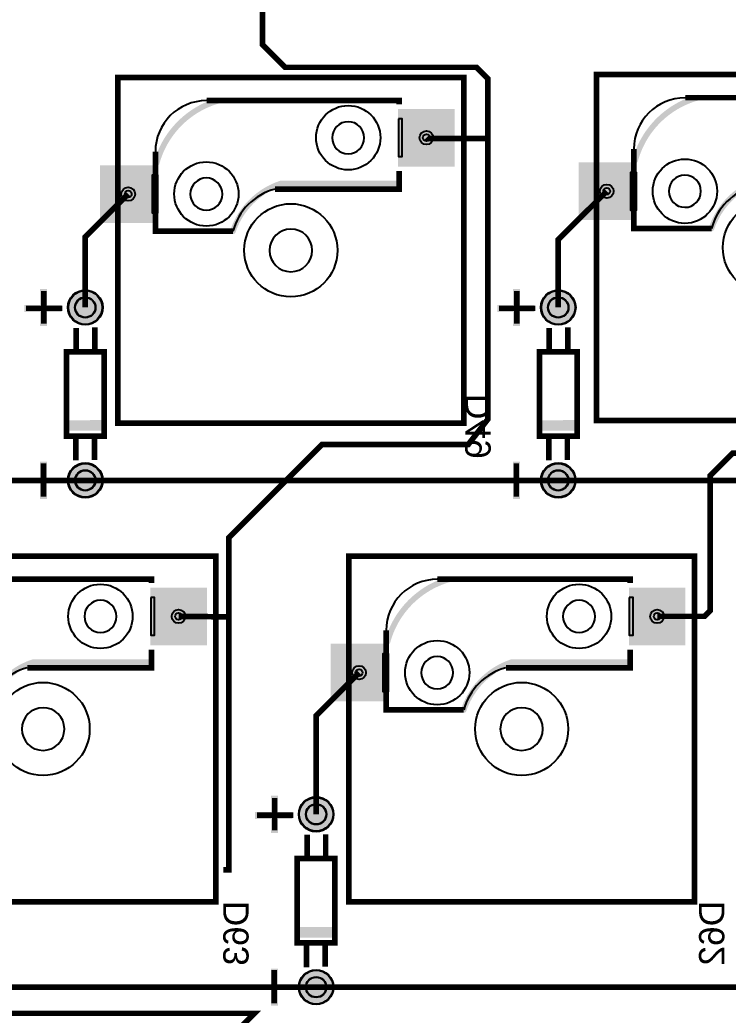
# Model space of a CAD drawing. Header units: millimetres. Extents: x -39 to 282, y -369 to -213.
# Drawn here: x 132.69 to 164.63, y -345.65 to -300.76 of the extents above; entities that cross this region are included whole.
import ezdxf

# ---------------------------------------------------------------- set-up
doc = ezdxf.new("R2010")
doc.units = ezdxf.units.MM
for name, color, linetype, true_color in [('BottomLayer', 7, 'Continuous', 0x0000ff), ('BottomPasteMaskLayer', 7, 'Continuous', 0x800000), ('BottomSilkLayer', 7, 'Continuous', 0x66cc33), ('BottomSolderMaskLayer', 7, 'Continuous', 0xaa00ff), ('Document', 7, 'Continuous', 0xffffff), ('Hole', 7, 'Continuous', 0x222222), ('Multi-Layer', 7, 'Continuous', 0xc0c0c0), ('TopLayer', 7, 'Continuous', 0xff0000), ('TopSilkLayer', 7, 'Continuous', 0xffcc00), ('TopSolderMaskLayer', 7, 'Continuous', 0x800080)]:
    doc.layers.add(name, color=color, linetype=linetype, true_color=true_color)
doc.styles.get("Standard").update_dxf_attribs({"font": 'arial.ttf'})

msp = doc.modelspace()

# ---------------------------------------------------------------- hatches: boundary and pattern name
at = {"layer": 'BottomLayer'}
for points in [[(149.772, -304.796), (152.272, -304.796), (152.272, -307.346), (149.772, -307.346)], [(149.923, -305.221), (149.923, -306.921), (151.523, -306.921), (151.523, -305.221), (149.923, -305.221)], [(136.322, -307.336), (138.822, -307.336), (138.822, -309.886), (136.322, -309.886)], [(157.912, -307.209), (160.412, -307.209), (160.412, -309.759), (157.912, -309.759)], [(137.073, -307.761), (137.073, -309.461), (138.673, -309.461), (138.673, -307.761), (137.073, -307.761)], [(158.663, -307.634), (158.663, -309.334), (160.263, -309.334), (160.263, -307.634), (158.663, -307.634)], [(138.596, -326.386), (141.096, -326.386), (141.096, -328.936), (138.596, -328.936)], [(160.186, -326.386), (162.686, -326.386), (162.686, -328.936), (160.186, -328.936)], [(138.747, -326.811), (138.747, -328.511), (140.347, -328.511), (140.347, -326.811), (138.747, -326.811)], [(160.337, -326.811), (160.337, -328.511), (161.937, -328.511), (161.937, -326.811), (160.337, -326.811)], [(146.736, -328.926), (149.236, -328.926), (149.236, -331.476), (146.736, -331.476)], [(147.487, -329.351), (147.487, -331.051), (149.087, -331.051), (149.087, -329.351), (147.487, -329.351)]]:
    msp.add_hatch(color=256, dxfattribs=at).paths.add_polyline_path(points)
at = {"layer": 'BottomPasteMaskLayer'}
for points in [[(149.772, -304.796), (152.272, -304.796), (152.272, -307.346), (149.772, -307.346)], [(136.322, -307.336), (138.822, -307.336), (138.822, -309.886), (136.322, -309.886)], [(157.912, -307.209), (160.412, -307.209), (160.412, -309.759), (157.912, -309.759)], [(138.596, -326.386), (141.096, -326.386), (141.096, -328.936), (138.596, -328.936)], [(160.186, -326.386), (162.686, -326.386), (162.686, -328.936), (160.186, -328.936)], [(146.736, -328.926), (149.236, -328.926), (149.236, -331.476), (146.736, -331.476)]]:
    msp.add_hatch(color=256, dxfattribs=at).paths.add_polyline_path(points)
at = {"layer": 'BottomSilkLayer'}
for points in [[(138.857, -307.339), (138.841, -307.338), (138.824, -307.335), (138.809, -307.33), (138.794, -307.322), (138.78, -307.313), (138.767, -307.302), (138.756, -307.29), (138.747, -307.276), (138.74, -307.261), (138.734, -307.245), (138.731, -307.229), (138.73, -307.212), (138.73, -307.212), (138.731, -307.194), (138.735, -307.177), (138.735, -307.177), (138.735, -307.177), (138.735, -307.177), (138.761, -307.087), (138.789, -306.998), (138.819, -306.909), (138.851, -306.821), (138.884, -306.734), (138.92, -306.648), (138.958, -306.562), (138.997, -306.477), (139.039, -306.394), (139.082, -306.311), (139.128, -306.229), (139.175, -306.148), (139.223, -306.068), (139.274, -305.99), (139.326, -305.912), (139.381, -305.836), (139.436, -305.761), (139.494, -305.687), (139.553, -305.615), (139.614, -305.543), (139.676, -305.474), (139.74, -305.405), (139.805, -305.338), (139.872, -305.273), (139.941, -305.209), (140.01, -305.147), (140.081, -305.086), (140.154, -305.027), (140.228, -304.97), (140.303, -304.914), (140.379, -304.86), (140.456, -304.807), (140.535, -304.757), (140.615, -304.708), (140.696, -304.661), (140.778, -304.615), (140.86, -304.572), (140.944, -304.531), (141.029, -304.491), (141.114, -304.453), (141.201, -304.418), (141.288, -304.384), (141.376, -304.352), (141.465, -304.322), (141.554, -304.294), (141.644, -304.268), (141.644, -304.268), (141.644, -304.268), (141.644, -304.268), (141.661, -304.265), (141.679, -304.263), (141.679, -304.263), (141.679, -304.263), (141.696, -304.264), (141.712, -304.268), (141.728, -304.273), (141.743, -304.28), (141.756, -304.29), (141.769, -304.301), (141.78, -304.313), (141.789, -304.327), (141.797, -304.342), (141.802, -304.357), (141.805, -304.374), (141.806, -304.39), (141.806, -304.39), (141.805, -304.407), (141.802, -304.423), (141.796, -304.439), (141.789, -304.454), (141.78, -304.468), (141.769, -304.48), (141.756, -304.491), (141.742, -304.501), (141.727, -304.508), (141.711, -304.513), (141.711, -304.513), (141.711, -304.513), (141.711, -304.513), (141.625, -304.538), (141.539, -304.565), (141.454, -304.594), (141.37, -304.624), (141.286, -304.657), (141.204, -304.691), (141.121, -304.728), (141.04, -304.766), (140.96, -304.806), (140.881, -304.848), (140.802, -304.892), (140.725, -304.938), (140.649, -304.985), (140.574, -305.034), (140.5, -305.085), (140.427, -305.138), (140.355, -305.192), (140.285, -305.248), (140.216, -305.305), (140.148, -305.364), (140.082, -305.424), (140.017, -305.486), (139.953, -305.55), (139.891, -305.615), (139.831, -305.681), (139.772, -305.749), (139.714, -305.818), (139.659, -305.888), (139.605, -305.96), (139.552, -306.033), (139.501, -306.107), (139.452, -306.182), (139.405, -306.258), (139.359, -306.335), (139.315, -306.414), (139.273, -306.493), (139.233, -306.573), (139.195, -306.655), (139.158, -306.737), (139.124, -306.82), (139.091, -306.903), (139.06, -306.988), (139.032, -307.073), (139.005, -307.158), (138.98, -307.245), (138.98, -307.245), (138.98, -307.245), (138.98, -307.245), (138.98, -307.245), (138.975, -307.26), (138.967, -307.275), (138.958, -307.289), (138.947, -307.302), (138.935, -307.313), (138.921, -307.322), (138.906, -307.33), (138.89, -307.335), (138.874, -307.338), (138.857, -307.339), (138.857, -307.339), (138.857, -307.339), (138.857, -307.339)], [(149.798, -304.264), (142.228, -304.264), (141.678, -304.264), (141.661, -304.265), (141.645, -304.268), (141.629, -304.273), (141.614, -304.281), (141.6, -304.29), (141.588, -304.301), (141.577, -304.313), (141.568, -304.327), (141.56, -304.342), (141.555, -304.358), (141.552, -304.374), (141.551, -304.391), (141.552, -304.407), (141.555, -304.424), (141.56, -304.439), (141.568, -304.454), (141.577, -304.468), (141.588, -304.48), (141.6, -304.491), (141.614, -304.501), (141.629, -304.508), (141.645, -304.513), (141.661, -304.517), (141.678, -304.518), (142.228, -304.518), (149.798, -304.518), (149.814, -304.517), (149.83, -304.513), (149.846, -304.508), (149.861, -304.501), (149.875, -304.491), (149.887, -304.48), (149.898, -304.468), (149.908, -304.454), (149.915, -304.439), (149.92, -304.424), (149.923, -304.407), (149.925, -304.391), (149.923, -304.374), (149.92, -304.358), (149.915, -304.342), (149.908, -304.327), (149.898, -304.313), (149.887, -304.301), (149.875, -304.29), (149.861, -304.281), (149.846, -304.273), (149.83, -304.268), (149.814, -304.265), (149.798, -304.264), (149.798, -304.264)], [(160.447, -307.212), (160.431, -307.211), (160.414, -307.208), (160.399, -307.203), (160.384, -307.195), (160.37, -307.186), (160.357, -307.175), (160.346, -307.163), (160.337, -307.149), (160.33, -307.134), (160.325, -307.118), (160.321, -307.102), (160.32, -307.085), (160.32, -307.085), (160.321, -307.067), (160.325, -307.05), (160.325, -307.05), (160.325, -307.05), (160.325, -307.05), (160.351, -306.96), (160.379, -306.871), (160.409, -306.782), (160.441, -306.694), (160.474, -306.607), (160.51, -306.521), (160.548, -306.435), (160.588, -306.35), (160.629, -306.267), (160.672, -306.184), (160.718, -306.102), (160.765, -306.021), (160.814, -305.941), (160.864, -305.863), (160.917, -305.785), (160.971, -305.709), (161.026, -305.634), (161.084, -305.56), (161.143, -305.488), (161.204, -305.416), (161.266, -305.347), (161.33, -305.278), (161.395, -305.211), (161.462, -305.146), (161.531, -305.082), (161.6, -305.02), (161.671, -304.959), (161.744, -304.9), (161.818, -304.843), (161.893, -304.787), (161.969, -304.733), (162.046, -304.68), (162.125, -304.63), (162.205, -304.581), (162.286, -304.534), (162.368, -304.488), (162.45, -304.445), (162.534, -304.404), (162.619, -304.364), (162.705, -304.326), (162.791, -304.291), (162.878, -304.257), (162.966, -304.225), (163.055, -304.195), (163.144, -304.167), (163.234, -304.141), (163.234, -304.141), (163.234, -304.141), (163.234, -304.141), (163.251, -304.138), (163.269, -304.136), (163.269, -304.136), (163.269, -304.136), (163.286, -304.137), (163.302, -304.141), (163.318, -304.146), (163.333, -304.153), (163.347, -304.163), (163.359, -304.174), (163.37, -304.186), (163.379, -304.2), (163.387, -304.215), (163.392, -304.23), (163.395, -304.247), (163.396, -304.263), (163.396, -304.263), (163.395, -304.28), (163.392, -304.296), (163.386, -304.312), (163.379, -304.327), (163.37, -304.341), (163.359, -304.353), (163.346, -304.364), (163.332, -304.374), (163.317, -304.381), (163.301, -304.386), (163.301, -304.386), (163.301, -304.386), (163.301, -304.386), (163.215, -304.411), (163.129, -304.438), (163.044, -304.467), (162.96, -304.497), (162.876, -304.53), (162.794, -304.564), (162.712, -304.601), (162.63, -304.639), (162.55, -304.679), (162.471, -304.721), (162.392, -304.765), (162.315, -304.811), (162.239, -304.858), (162.164, -304.907), (162.09, -304.958), (162.017, -305.011), (161.945, -305.065), (161.875, -305.121), (161.806, -305.178), (161.738, -305.237), (161.672, -305.297), (161.607, -305.359), (161.543, -305.423), (161.481, -305.488), (161.421, -305.554), (161.362, -305.622), (161.304, -305.691), (161.249, -305.761), (161.195, -305.833), (161.142, -305.906), (161.091, -305.98), (161.042, -306.055), (160.995, -306.131), (160.949, -306.208), (160.905, -306.287), (160.863, -306.366), (160.823, -306.446), (160.785, -306.528), (160.748, -306.61), (160.714, -306.693), (160.681, -306.776), (160.65, -306.861), (160.622, -306.946), (160.595, -307.031), (160.57, -307.118), (160.57, -307.118), (160.57, -307.118), (160.57, -307.118), (160.57, -307.118), (160.565, -307.133), (160.557, -307.148), (160.548, -307.162), (160.537, -307.175), (160.525, -307.186), (160.511, -307.195), (160.496, -307.203), (160.48, -307.208), (160.464, -307.211), (160.447, -307.212), (160.447, -307.212), (160.447, -307.212), (160.447, -307.212)], [(171.388, -304.137), (163.818, -304.137), (163.268, -304.137), (163.251, -304.138), (163.235, -304.141), (163.219, -304.146), (163.204, -304.154), (163.19, -304.163), (163.178, -304.174), (163.167, -304.186), (163.158, -304.2), (163.15, -304.215), (163.145, -304.231), (163.142, -304.247), (163.141, -304.264), (163.142, -304.28), (163.145, -304.297), (163.15, -304.312), (163.158, -304.327), (163.167, -304.341), (163.178, -304.353), (163.19, -304.364), (163.204, -304.374), (163.219, -304.381), (163.235, -304.386), (163.251, -304.39), (163.268, -304.391), (163.818, -304.391), (171.388, -304.391), (171.404, -304.39), (171.42, -304.386), (171.436, -304.381), (171.451, -304.374), (171.465, -304.364), (171.477, -304.353), (171.488, -304.341), (171.498, -304.327), (171.505, -304.312), (171.51, -304.297), (171.514, -304.28), (171.515, -304.264), (171.514, -304.247), (171.51, -304.231), (171.505, -304.215), (171.498, -304.2), (171.488, -304.186), (171.477, -304.174), (171.465, -304.163), (171.451, -304.154), (171.436, -304.146), (171.42, -304.141), (171.404, -304.138), (171.388, -304.137), (171.388, -304.137)], [(163.887, -310.293), (163.87, -310.292), (163.854, -310.289), (163.838, -310.284), (163.823, -310.276), (163.809, -310.267), (163.797, -310.256), (163.786, -310.244), (163.777, -310.23), (163.769, -310.215), (163.764, -310.199), (163.761, -310.183), (163.76, -310.166), (163.76, -310.166), (163.76, -310.166), (163.762, -310.144), (163.767, -310.123), (163.767, -310.123), (163.767, -310.123), (163.767, -310.123), (163.767, -310.123), (163.796, -310.042), (163.826, -309.962), (163.858, -309.882), (163.892, -309.803), (163.929, -309.725), (163.967, -309.648), (164.006, -309.572), (164.048, -309.496), (164.092, -309.422), (164.137, -309.349), (164.184, -309.277), (164.233, -309.206), (164.283, -309.137), (164.335, -309.068), (164.389, -309.001), (164.445, -308.935), (164.502, -308.871), (164.56, -308.808), (164.62, -308.746), (164.682, -308.686), (164.745, -308.628), (164.809, -308.571), (164.875, -308.515), (164.942, -308.462), (165.011, -308.409), (165.08, -308.359), (165.151, -308.31), (165.223, -308.263), (165.296, -308.218), (165.37, -308.174), (165.445, -308.133), (165.522, -308.093), (165.599, -308.055), (165.677, -308.019), (165.756, -307.984), (165.836, -307.952), (165.916, -307.922), (165.997, -307.893), (165.997, -307.893), (165.997, -307.893), (165.997, -307.893), (166.018, -307.888), (166.038, -307.886), (166.038, -307.886), (166.055, -307.888), (166.071, -307.891), (166.087, -307.896), (166.102, -307.903), (166.116, -307.913), (166.128, -307.924), (166.139, -307.936), (166.148, -307.95), (166.156, -307.965), (166.161, -307.981), (166.164, -307.997), (166.165, -308.013), (166.165, -308.013), (166.164, -308.031), (166.161, -308.048), (166.155, -308.065), (166.146, -308.081), (166.136, -308.095), (166.124, -308.108), (166.11, -308.119), (166.094, -308.127), (166.078, -308.134), (166.078, -308.134), (166.078, -308.134), (166.078, -308.134), (166.078, -308.134), (166.001, -308.161), (165.924, -308.19), (165.848, -308.221), (165.773, -308.254), (165.699, -308.289), (165.625, -308.325), (165.553, -308.363), (165.481, -308.403), (165.411, -308.445), (165.341, -308.489), (165.273, -308.534), (165.206, -308.581), (165.14, -308.63), (165.075, -308.68), (165.011, -308.732), (164.949, -308.786), (164.889, -308.841), (164.829, -308.897), (164.771, -308.955), (164.715, -309.015), (164.66, -309.075), (164.606, -309.138), (164.554, -309.201), (164.504, -309.266), (164.455, -309.332), (164.408, -309.399), (164.363, -309.467), (164.319, -309.537), (164.277, -309.607), (164.237, -309.679), (164.199, -309.751), (164.162, -309.825), (164.128, -309.899), (164.095, -309.974), (164.064, -310.05), (164.035, -310.127), (164.008, -310.204), (164.008, -310.204), (164.008, -310.204), (164.008, -310.204), (164.002, -310.219), (163.995, -310.233), (163.985, -310.246), (163.974, -310.258), (163.962, -310.269), (163.948, -310.277), (163.934, -310.284), (163.919, -310.289), (163.903, -310.292), (163.887, -310.293), (163.887, -310.293), (163.887, -310.293)], [(142.297, -310.42), (142.28, -310.419), (142.264, -310.416), (142.248, -310.411), (142.233, -310.403), (142.219, -310.394), (142.207, -310.383), (142.196, -310.371), (142.187, -310.357), (142.179, -310.342), (142.174, -310.326), (142.171, -310.31), (142.17, -310.293), (142.17, -310.293), (142.17, -310.293), (142.172, -310.271), (142.177, -310.25), (142.177, -310.25), (142.177, -310.25), (142.177, -310.25), (142.177, -310.25), (142.206, -310.169), (142.236, -310.089), (142.268, -310.009), (142.302, -309.93), (142.339, -309.852), (142.377, -309.775), (142.416, -309.699), (142.458, -309.623), (142.502, -309.549), (142.547, -309.476), (142.594, -309.404), (142.643, -309.333), (142.693, -309.264), (142.745, -309.195), (142.799, -309.128), (142.855, -309.062), (142.912, -308.998), (142.97, -308.935), (143.03, -308.873), (143.092, -308.813), (143.155, -308.755), (143.219, -308.698), (143.285, -308.642), (143.352, -308.589), (143.42, -308.536), (143.49, -308.486), (143.561, -308.437), (143.633, -308.39), (143.706, -308.345), (143.78, -308.301), (143.855, -308.26), (143.932, -308.22), (144.009, -308.182), (144.087, -308.146), (144.166, -308.111), (144.245, -308.079), (144.326, -308.049), (144.407, -308.02), (144.407, -308.02), (144.407, -308.02), (144.407, -308.02), (144.427, -308.015), (144.448, -308.013), (144.448, -308.013), (144.465, -308.015), (144.481, -308.018), (144.497, -308.023), (144.512, -308.03), (144.526, -308.04), (144.538, -308.051), (144.549, -308.063), (144.558, -308.077), (144.566, -308.092), (144.571, -308.108), (144.574, -308.124), (144.575, -308.14), (144.575, -308.14), (144.574, -308.158), (144.57, -308.175), (144.564, -308.192), (144.556, -308.208), (144.546, -308.222), (144.534, -308.235), (144.52, -308.246), (144.504, -308.254), (144.488, -308.261), (144.488, -308.261), (144.488, -308.261), (144.488, -308.261), (144.488, -308.261), (144.411, -308.288), (144.334, -308.317), (144.258, -308.348), (144.183, -308.381), (144.108, -308.416), (144.035, -308.452), (143.963, -308.49), (143.891, -308.53), (143.821, -308.572), (143.751, -308.616), (143.683, -308.661), (143.616, -308.708), (143.55, -308.757), (143.485, -308.807), (143.421, -308.859), (143.359, -308.913), (143.298, -308.968), (143.239, -309.024), (143.181, -309.082), (143.125, -309.142), (143.07, -309.202), (143.016, -309.265), (142.964, -309.328), (142.914, -309.393), (142.865, -309.459), (142.818, -309.526), (142.773, -309.594), (142.729, -309.664), (142.687, -309.734), (142.647, -309.806), (142.609, -309.878), (142.572, -309.952), (142.538, -310.026), (142.505, -310.101), (142.474, -310.177), (142.445, -310.254), (142.418, -310.331), (142.418, -310.331), (142.418, -310.331), (142.418, -310.331), (142.412, -310.346), (142.405, -310.36), (142.395, -310.373), (142.384, -310.385), (142.372, -310.396), (142.358, -310.404), (142.344, -310.411), (142.329, -310.416), (142.313, -310.419), (142.297, -310.42), (142.297, -310.42), (142.297, -310.42)], [(144.448, -308.268), (145.488, -308.268), (149.798, -308.268), (149.814, -308.267), (149.83, -308.263), (149.846, -308.258), (149.861, -308.251), (149.875, -308.242), (149.887, -308.231), (149.898, -308.218), (149.908, -308.204), (149.915, -308.189), (149.92, -308.174), (149.923, -308.157), (149.925, -308.141), (149.923, -308.124), (149.92, -308.108), (149.915, -308.092), (149.908, -308.077), (149.898, -308.063), (149.887, -308.051), (149.875, -308.04), (149.861, -308.031), (149.846, -308.023), (149.83, -308.018), (149.814, -308.015), (149.798, -308.014), (145.488, -308.014), (144.448, -308.014), (144.431, -308.015), (144.415, -308.018), (144.399, -308.023), (144.384, -308.031), (144.37, -308.04), (144.358, -308.051), (144.347, -308.063), (144.338, -308.077), (144.33, -308.092), (144.325, -308.108), (144.322, -308.124), (144.321, -308.141), (144.322, -308.157), (144.325, -308.174), (144.33, -308.189), (144.338, -308.204), (144.347, -308.218), (144.358, -308.231), (144.37, -308.242), (144.384, -308.251), (144.399, -308.258), (144.415, -308.263), (144.431, -308.267), (144.448, -308.268), (144.448, -308.268)], [(138.798, -310.418), (142.298, -310.418), (142.314, -310.417), (142.33, -310.413), (142.346, -310.408), (142.361, -310.401), (142.375, -310.391), (142.387, -310.38), (142.398, -310.368), (142.408, -310.354), (142.415, -310.339), (142.42, -310.324), (142.424, -310.307), (142.425, -310.291), (142.424, -310.274), (142.42, -310.258), (142.415, -310.242), (142.408, -310.227), (142.398, -310.213), (142.387, -310.201), (142.375, -310.19), (142.361, -310.181), (142.346, -310.173), (142.33, -310.168), (142.314, -310.165), (142.298, -310.164), (138.798, -310.164), (138.781, -310.165), (138.765, -310.168), (138.749, -310.173), (138.734, -310.181), (138.72, -310.19), (138.708, -310.201), (138.697, -310.213), (138.688, -310.227), (138.68, -310.242), (138.675, -310.258), (138.672, -310.274), (138.671, -310.291), (138.672, -310.307), (138.675, -310.324), (138.68, -310.339), (138.688, -310.354), (138.697, -310.368), (138.708, -310.38), (138.72, -310.391), (138.734, -310.401), (138.749, -310.408), (138.765, -310.413), (138.781, -310.417), (138.798, -310.418), (138.798, -310.418)], [(160.388, -310.291), (163.888, -310.291), (163.904, -310.29), (163.921, -310.286), (163.936, -310.281), (163.951, -310.274), (163.965, -310.264), (163.977, -310.253), (163.988, -310.241), (163.998, -310.227), (164.005, -310.212), (164.01, -310.197), (164.014, -310.18), (164.015, -310.164), (164.014, -310.147), (164.01, -310.131), (164.005, -310.115), (163.998, -310.1), (163.988, -310.086), (163.977, -310.074), (163.965, -310.063), (163.951, -310.054), (163.936, -310.046), (163.921, -310.041), (163.904, -310.038), (163.888, -310.037), (160.388, -310.037), (160.371, -310.038), (160.355, -310.041), (160.339, -310.046), (160.324, -310.054), (160.31, -310.063), (160.298, -310.074), (160.287, -310.086), (160.278, -310.1), (160.27, -310.115), (160.265, -310.131), (160.262, -310.147), (160.261, -310.164), (160.262, -310.18), (160.265, -310.197), (160.27, -310.212), (160.278, -310.227), (160.287, -310.241), (160.298, -310.253), (160.31, -310.264), (160.324, -310.274), (160.339, -310.281), (160.355, -310.286), (160.371, -310.29), (160.388, -310.291), (160.388, -310.291)], [(134.786, -318.818), (134.786, -319.278), (134.776, -319.288), (136.456, -319.288), (136.486, -319.258), (136.486, -318.848), (136.486, -318.808)], [(156.122, -318.818), (156.122, -319.278), (156.112, -319.288), (157.792, -319.288), (157.822, -319.258), (157.822, -318.848), (157.822, -318.808)], [(138.622, -325.854), (131.052, -325.854), (130.502, -325.854), (130.485, -325.855), (130.469, -325.858), (130.453, -325.863), (130.438, -325.871), (130.424, -325.88), (130.412, -325.891), (130.401, -325.903), (130.392, -325.917), (130.384, -325.932), (130.379, -325.948), (130.376, -325.964), (130.375, -325.981), (130.376, -325.997), (130.379, -326.014), (130.384, -326.029), (130.392, -326.044), (130.401, -326.058), (130.412, -326.07), (130.424, -326.081), (130.438, -326.091), (130.453, -326.098), (130.469, -326.103), (130.485, -326.107), (130.502, -326.108), (131.052, -326.108), (138.622, -326.108), (138.638, -326.107), (138.654, -326.103), (138.67, -326.098), (138.685, -326.091), (138.699, -326.081), (138.711, -326.07), (138.722, -326.058), (138.732, -326.044), (138.739, -326.029), (138.744, -326.014), (138.747, -325.997), (138.749, -325.981), (138.747, -325.964), (138.744, -325.948), (138.739, -325.932), (138.732, -325.917), (138.722, -325.903), (138.711, -325.891), (138.699, -325.88), (138.685, -325.871), (138.67, -325.863), (138.654, -325.858), (138.638, -325.855), (138.622, -325.854), (138.622, -325.854)], [(149.271, -328.929), (149.255, -328.928), (149.238, -328.925), (149.223, -328.92), (149.208, -328.912), (149.194, -328.903), (149.181, -328.892), (149.17, -328.88), (149.161, -328.866), (149.154, -328.851), (149.148, -328.835), (149.145, -328.819), (149.144, -328.802), (149.144, -328.802), (149.145, -328.785), (149.149, -328.767), (149.149, -328.767), (149.149, -328.767), (149.149, -328.767), (149.175, -328.677), (149.203, -328.588), (149.233, -328.499), (149.265, -328.411), (149.298, -328.324), (149.334, -328.238), (149.372, -328.152), (149.412, -328.067), (149.453, -327.984), (149.496, -327.901), (149.542, -327.819), (149.589, -327.738), (149.637, -327.658), (149.688, -327.58), (149.741, -327.502), (149.795, -327.426), (149.85, -327.351), (149.908, -327.277), (149.967, -327.205), (150.028, -327.133), (150.09, -327.064), (150.154, -326.995), (150.219, -326.928), (150.286, -326.863), (150.355, -326.799), (150.424, -326.737), (150.495, -326.676), (150.568, -326.617), (150.642, -326.56), (150.717, -326.504), (150.793, -326.45), (150.87, -326.397), (150.949, -326.347), (151.029, -326.298), (151.11, -326.251), (151.192, -326.206), (151.274, -326.162), (151.358, -326.121), (151.443, -326.081), (151.529, -326.043), (151.615, -326.008), (151.702, -325.974), (151.79, -325.942), (151.879, -325.912), (151.968, -325.884), (152.058, -325.858), (152.058, -325.858), (152.058, -325.858), (152.058, -325.858), (152.075, -325.855), (152.093, -325.853), (152.093, -325.853), (152.093, -325.853), (152.11, -325.854), (152.126, -325.858), (152.142, -325.863), (152.157, -325.87), (152.171, -325.88), (152.183, -325.891), (152.194, -325.903), (152.203, -325.917), (152.211, -325.932), (152.216, -325.948), (152.219, -325.964), (152.22, -325.98), (152.22, -325.98), (152.219, -325.997), (152.216, -326.013), (152.21, -326.029), (152.203, -326.044), (152.194, -326.058), (152.183, -326.07), (152.17, -326.081), (152.156, -326.091), (152.141, -326.098), (152.125, -326.103), (152.125, -326.103), (152.125, -326.103), (152.125, -326.103), (152.039, -326.128), (151.953, -326.155), (151.868, -326.184), (151.784, -326.214), (151.7, -326.247), (151.618, -326.281), (151.535, -326.318), (151.454, -326.356), (151.374, -326.396), (151.295, -326.438), (151.216, -326.482), (151.139, -326.528), (151.063, -326.575), (150.988, -326.624), (150.914, -326.675), (150.841, -326.728), (150.769, -326.782), (150.699, -326.838), (150.63, -326.895), (150.562, -326.954), (150.496, -327.014), (150.431, -327.076), (150.367, -327.14), (150.305, -327.205), (150.245, -327.271), (150.186, -327.339), (150.128, -327.408), (150.073, -327.478), (150.019, -327.55), (149.966, -327.623), (149.915, -327.697), (149.866, -327.772), (149.819, -327.848), (149.773, -327.925), (149.729, -328.004), (149.687, -328.083), (149.647, -328.163), (149.609, -328.245), (149.572, -328.327), (149.538, -328.41), (149.505, -328.493), (149.474, -328.578), (149.446, -328.663), (149.419, -328.748), (149.394, -328.835), (149.394, -328.835), (149.394, -328.835), (149.394, -328.835), (149.394, -328.835), (149.389, -328.85), (149.381, -328.865), (149.372, -328.879), (149.361, -328.892), (149.349, -328.903), (149.335, -328.912), (149.32, -328.92), (149.304, -328.925), (149.288, -328.928), (149.271, -328.929), (149.271, -328.929), (149.271, -328.929), (149.271, -328.929)], [(160.212, -325.854), (152.642, -325.854), (152.092, -325.854), (152.075, -325.855), (152.059, -325.858), (152.043, -325.863), (152.028, -325.871), (152.014, -325.88), (152.002, -325.891), (151.991, -325.903), (151.982, -325.917), (151.974, -325.932), (151.969, -325.948), (151.966, -325.964), (151.965, -325.981), (151.966, -325.997), (151.969, -326.014), (151.974, -326.029), (151.982, -326.044), (151.991, -326.058), (152.002, -326.07), (152.014, -326.081), (152.028, -326.091), (152.043, -326.098), (152.059, -326.103), (152.075, -326.107), (152.092, -326.108), (152.642, -326.108), (160.212, -326.108), (160.228, -326.107), (160.244, -326.103), (160.26, -326.098), (160.275, -326.091), (160.289, -326.081), (160.301, -326.07), (160.312, -326.058), (160.322, -326.044), (160.329, -326.029), (160.334, -326.014), (160.337, -325.997), (160.339, -325.981), (160.337, -325.964), (160.334, -325.948), (160.329, -325.932), (160.322, -325.917), (160.312, -325.903), (160.301, -325.891), (160.289, -325.88), (160.275, -325.871), (160.26, -325.863), (160.244, -325.858), (160.228, -325.855), (160.212, -325.854), (160.212, -325.854)], [(131.121, -332.01), (131.104, -332.009), (131.088, -332.006), (131.072, -332.001), (131.057, -331.993), (131.043, -331.984), (131.031, -331.973), (131.02, -331.961), (131.011, -331.947), (131.003, -331.932), (130.998, -331.916), (130.995, -331.9), (130.994, -331.883), (130.994, -331.883), (130.994, -331.883), (130.996, -331.862), (131.001, -331.84), (131.001, -331.84), (131.001, -331.84), (131.001, -331.84), (131.001, -331.84), (131.03, -331.759), (131.06, -331.679), (131.092, -331.599), (131.126, -331.52), (131.163, -331.442), (131.2, -331.365), (131.24, -331.289), (131.282, -331.213), (131.326, -331.139), (131.371, -331.066), (131.418, -330.994), (131.467, -330.923), (131.517, -330.854), (131.569, -330.785), (131.623, -330.718), (131.679, -330.652), (131.736, -330.588), (131.794, -330.525), (131.854, -330.464), (131.916, -330.403), (131.979, -330.345), (132.043, -330.288), (132.109, -330.232), (132.176, -330.179), (132.244, -330.126), (132.314, -330.076), (132.385, -330.027), (132.457, -329.98), (132.53, -329.935), (132.604, -329.891), (132.679, -329.85), (132.756, -329.81), (132.833, -329.772), (132.911, -329.736), (132.99, -329.701), (133.069, -329.669), (133.15, -329.639), (133.231, -329.61), (133.231, -329.61), (133.231, -329.61), (133.231, -329.61), (133.251, -329.605), (133.272, -329.603), (133.272, -329.603), (133.289, -329.605), (133.305, -329.608), (133.321, -329.613), (133.336, -329.62), (133.35, -329.63), (133.362, -329.641), (133.373, -329.653), (133.382, -329.667), (133.39, -329.682), (133.395, -329.698), (133.398, -329.714), (133.399, -329.73), (133.399, -329.73), (133.398, -329.748), (133.394, -329.765), (133.388, -329.782), (133.38, -329.798), (133.37, -329.812), (133.358, -329.825), (133.344, -329.836), (133.328, -329.844), (133.312, -329.851), (133.312, -329.851), (133.312, -329.851), (133.312, -329.851), (133.312, -329.851), (133.235, -329.878), (133.158, -329.907), (133.082, -329.938), (133.007, -329.971), (132.932, -330.006), (132.859, -330.042), (132.787, -330.08), (132.715, -330.12), (132.645, -330.162), (132.575, -330.206), (132.507, -330.251), (132.44, -330.298), (132.374, -330.347), (132.309, -330.397), (132.245, -330.449), (132.183, -330.503), (132.122, -330.558), (132.063, -330.614), (132.005, -330.672), (131.949, -330.732), (131.894, -330.792), (131.84, -330.855), (131.788, -330.918), (131.738, -330.983), (131.689, -331.049), (131.642, -331.116), (131.597, -331.184), (131.553, -331.254), (131.511, -331.324), (131.471, -331.396), (131.433, -331.468), (131.396, -331.542), (131.362, -331.616), (131.329, -331.691), (131.298, -331.767), (131.269, -331.844), (131.242, -331.921), (131.242, -331.921), (131.242, -331.921), (131.242, -331.921), (131.236, -331.936), (131.229, -331.95), (131.219, -331.963), (131.208, -331.975), (131.196, -331.986), (131.182, -331.994), (131.168, -332.001), (131.153, -332.006), (131.137, -332.009), (131.121, -332.01), (131.121, -332.01), (131.121, -332.01)], [(133.272, -329.858), (134.312, -329.858), (138.622, -329.858), (138.638, -329.857), (138.654, -329.854), (138.67, -329.848), (138.685, -329.841), (138.699, -329.832), (138.711, -329.821), (138.722, -329.808), (138.732, -329.794), (138.739, -329.779), (138.744, -329.764), (138.747, -329.747), (138.749, -329.731), (138.747, -329.714), (138.744, -329.698), (138.739, -329.682), (138.732, -329.667), (138.722, -329.654), (138.711, -329.641), (138.699, -329.63), (138.685, -329.621), (138.67, -329.614), (138.654, -329.608), (138.638, -329.605), (138.622, -329.604), (134.312, -329.604), (133.272, -329.604), (133.255, -329.605), (133.239, -329.608), (133.223, -329.614), (133.208, -329.621), (133.194, -329.63), (133.182, -329.641), (133.171, -329.654), (133.162, -329.667), (133.154, -329.682), (133.149, -329.698), (133.146, -329.714), (133.145, -329.731), (133.146, -329.747), (133.149, -329.764), (133.154, -329.779), (133.162, -329.794), (133.171, -329.808), (133.182, -329.821), (133.194, -329.832), (133.208, -329.841), (133.223, -329.848), (133.239, -329.854), (133.255, -329.857), (133.272, -329.858), (133.272, -329.858)], [(152.711, -332.01), (152.694, -332.009), (152.678, -332.006), (152.662, -332.001), (152.647, -331.993), (152.633, -331.984), (152.621, -331.973), (152.61, -331.961), (152.601, -331.947), (152.593, -331.932), (152.588, -331.916), (152.585, -331.9), (152.584, -331.883), (152.584, -331.883), (152.584, -331.883), (152.586, -331.862), (152.591, -331.84), (152.591, -331.84), (152.591, -331.84), (152.591, -331.84), (152.591, -331.84), (152.62, -331.759), (152.65, -331.679), (152.682, -331.599), (152.716, -331.52), (152.753, -331.442), (152.791, -331.365), (152.83, -331.289), (152.872, -331.213), (152.916, -331.139), (152.961, -331.066), (153.008, -330.994), (153.057, -330.923), (153.107, -330.854), (153.159, -330.785), (153.213, -330.718), (153.269, -330.652), (153.326, -330.588), (153.384, -330.525), (153.444, -330.464), (153.506, -330.403), (153.569, -330.345), (153.633, -330.288), (153.699, -330.232), (153.766, -330.179), (153.834, -330.126), (153.904, -330.076), (153.975, -330.027), (154.047, -329.98), (154.12, -329.935), (154.194, -329.891), (154.269, -329.85), (154.346, -329.81), (154.423, -329.772), (154.501, -329.736), (154.58, -329.701), (154.66, -329.669), (154.74, -329.639), (154.821, -329.61), (154.821, -329.61), (154.821, -329.61), (154.821, -329.61), (154.842, -329.605), (154.862, -329.603), (154.862, -329.603), (154.879, -329.605), (154.895, -329.608), (154.911, -329.613), (154.926, -329.62), (154.94, -329.63), (154.952, -329.641), (154.963, -329.653), (154.972, -329.667), (154.98, -329.682), (154.985, -329.698), (154.988, -329.714), (154.989, -329.73), (154.989, -329.73), (154.988, -329.748), (154.985, -329.765), (154.978, -329.782), (154.97, -329.798), (154.96, -329.812), (154.948, -329.825), (154.934, -329.836), (154.918, -329.844), (154.902, -329.851), (154.902, -329.851), (154.902, -329.851), (154.902, -329.851), (154.902, -329.851), (154.825, -329.878), (154.748, -329.907), (154.672, -329.938), (154.597, -329.971), (154.522, -330.006), (154.449, -330.042), (154.377, -330.08), (154.305, -330.12), (154.235, -330.162), (154.165, -330.206), (154.097, -330.251), (154.03, -330.298), (153.964, -330.347), (153.899, -330.397), (153.835, -330.449), (153.773, -330.503), (153.713, -330.558), (153.653, -330.614), (153.595, -330.672), (153.539, -330.732), (153.484, -330.792), (153.43, -330.855), (153.378, -330.918), (153.328, -330.983), (153.279, -331.049), (153.232, -331.116), (153.187, -331.184), (153.143, -331.254), (153.101, -331.324), (153.061, -331.396), (153.023, -331.468), (152.986, -331.542), (152.952, -331.616), (152.919, -331.691), (152.888, -331.767), (152.859, -331.844), (152.832, -331.921), (152.832, -331.921), (152.832, -331.921), (152.832, -331.921), (152.826, -331.936), (152.819, -331.95), (152.809, -331.963), (152.798, -331.975), (152.786, -331.986), (152.772, -331.994), (152.758, -332.001), (152.743, -332.006), (152.727, -332.009), (152.711, -332.01), (152.711, -332.01), (152.711, -332.01)], [(154.862, -329.858), (155.902, -329.858), (160.212, -329.858), (160.228, -329.857), (160.244, -329.854), (160.26, -329.848), (160.275, -329.841), (160.289, -329.832), (160.301, -329.821), (160.312, -329.808), (160.322, -329.794), (160.329, -329.779), (160.334, -329.764), (160.337, -329.747), (160.339, -329.731), (160.337, -329.714), (160.334, -329.698), (160.329, -329.682), (160.322, -329.667), (160.312, -329.654), (160.301, -329.641), (160.289, -329.63), (160.275, -329.621), (160.26, -329.614), (160.244, -329.608), (160.228, -329.605), (160.212, -329.604), (155.902, -329.604), (154.862, -329.604), (154.845, -329.605), (154.829, -329.608), (154.813, -329.614), (154.798, -329.621), (154.784, -329.63), (154.772, -329.641), (154.761, -329.654), (154.752, -329.667), (154.744, -329.682), (154.739, -329.698), (154.736, -329.714), (154.735, -329.731), (154.736, -329.747), (154.739, -329.764), (154.744, -329.779), (154.752, -329.794), (154.761, -329.808), (154.772, -329.821), (154.784, -329.832), (154.798, -329.841), (154.813, -329.848), (154.829, -329.854), (154.845, -329.857), (154.862, -329.858), (154.862, -329.858)], [(149.212, -332.008), (152.712, -332.008), (152.728, -332.007), (152.745, -332.003), (152.76, -331.998), (152.775, -331.991), (152.789, -331.981), (152.801, -331.971), (152.812, -331.958), (152.822, -331.944), (152.829, -331.929), (152.834, -331.914), (152.838, -331.897), (152.839, -331.881), (152.838, -331.864), (152.834, -331.848), (152.829, -331.832), (152.822, -331.817), (152.812, -331.803), (152.801, -331.791), (152.789, -331.78), (152.775, -331.771), (152.76, -331.763), (152.745, -331.758), (152.728, -331.755), (152.712, -331.754), (149.212, -331.754), (149.195, -331.755), (149.179, -331.758), (149.163, -331.763), (149.148, -331.771), (149.134, -331.78), (149.122, -331.791), (149.111, -331.803), (149.102, -331.817), (149.094, -331.832), (149.089, -331.848), (149.086, -331.864), (149.085, -331.881), (149.086, -331.897), (149.089, -331.914), (149.094, -331.929), (149.102, -331.944), (149.111, -331.958), (149.122, -331.971), (149.134, -331.981), (149.148, -331.991), (149.163, -331.998), (149.179, -332.003), (149.195, -332.007), (149.212, -332.008), (149.212, -332.008)], [(145.2, -341.678), (145.2, -342.138), (145.19, -342.148), (146.87, -342.148), (146.9, -342.118), (146.9, -341.708), (146.9, -341.668)]]:
    msp.add_hatch(color=256, dxfattribs=at).paths.add_polyline_path(points)
at = {"layer": 'BottomSolderMaskLayer'}
for points in [[(149.747, -304.77), (152.298, -304.77), (152.298, -307.371), (149.747, -307.371)], [(136.297, -307.31), (138.848, -307.31), (138.848, -309.911), (136.297, -309.911)], [(157.887, -307.183), (160.438, -307.183), (160.438, -309.784), (157.887, -309.784)], [(134.849, -313.728, 1), (136.423, -313.728, 1)], [(156.185, -313.728, 1), (157.759, -313.728, 1)], [(134.849, -321.528, 1), (136.423, -321.528, 1)], [(156.185, -321.528, 1), (157.759, -321.528, 1)], [(138.571, -326.36), (141.121, -326.36), (141.121, -328.961), (138.571, -328.961)], [(160.161, -326.36), (162.712, -326.36), (162.712, -328.961), (160.161, -328.961)], [(146.711, -328.9), (149.262, -328.9), (149.262, -331.501), (146.711, -331.501)], [(145.263, -336.588, 1), (146.837, -336.588, 1)], [(145.263, -344.388, 1), (146.837, -344.388, 1)]]:
    msp.add_hatch(color=256, dxfattribs=at).paths.add_polyline_path(points)
at = {"layer": 'Document'}
for points in [[(133.916, -312.888), (133.596, -312.888), (133.596, -314.568), (133.916, -314.568)], [(155.252, -312.888), (154.932, -312.888), (154.932, -314.568), (155.252, -314.568)], [(134.564, -313.94), (134.564, -313.62), (132.884, -313.62), (132.884, -313.94)], [(155.9, -313.94), (155.9, -313.62), (154.22, -313.62), (154.22, -313.94)], [(133.916, -320.688), (133.596, -320.688), (133.596, -322.368), (133.916, -322.368)], [(155.252, -320.688), (154.932, -320.688), (154.932, -322.368), (155.252, -322.368)], [(144.33, -335.748), (144.01, -335.748), (144.01, -337.428), (144.33, -337.428)], [(144.978, -336.8), (144.978, -336.48), (143.298, -336.48), (143.298, -336.8)], [(144.33, -343.548), (144.01, -343.548), (144.01, -345.228), (144.33, -345.228)]]:
    msp.add_hatch(color=256, dxfattribs=at).paths.add_polyline_path(points)
at = {"layer": 'Multi-Layer'}
for points in [[(134.874, -313.728, 1), (136.398, -313.728, 1)], [(156.21, -313.728, 1), (157.734, -313.728, 1)], [(134.874, -321.528, 1), (136.398, -321.528, 1)], [(156.21, -321.528, 1), (157.734, -321.528, 1)], [(145.288, -336.588, 1), (146.812, -336.588, 1)], [(145.288, -344.388, 1), (146.812, -344.388, 1)]]:
    msp.add_hatch(color=256, dxfattribs=at).paths.add_polyline_path(points)
at = {"layer": 'TopSolderMaskLayer'}
for points in [[(134.849, -313.728, 1), (136.423, -313.728, 1)], [(156.185, -313.728, 1), (157.759, -313.728, 1)], [(134.849, -321.528, 1), (136.423, -321.528, 1)], [(156.185, -321.528, 1), (157.759, -321.528, 1)], [(145.263, -336.588, 1), (146.837, -336.588, 1)], [(145.263, -344.388, 1), (146.837, -344.388, 1)]]:
    msp.add_hatch(color=256, dxfattribs=at).paths.add_polyline_path(points)

# ---------------------------------------------------------------- linework, layer by layer
at = {"layer": 'BottomLayer', "const_width": 0.254}
for points in [[(134.62, -321.528), (112.141, -321.528)], [(156.083, -321.528), (134.62, -321.528)], [(178.689, -321.528), (156.083, -321.528)], [(146.304, -344.388), (124.968, -344.388), (124.841, -344.515)], [(168.021, -344.388), (146.304, -344.388)]]:
    msp.add_lwpolyline(points, dxfattribs=at)
at = {"layer": 'BottomLayer'}
for centre in [(158.662, -310.164), (137.072, -310.291), (147.486, -331.881)]:
    msp.add_arc(centre, 0.03, 359.9073, 349.7038, dxfattribs=at)
at = {"layer": 'BottomSilkLayer', "const_width": 0.254}
for points in [[(149.798, -304.565), (149.798, -304.391), (141.111, -304.391)], [(171.388, -304.438), (171.388, -304.264), (162.701, -304.264)], [(138.798, -306.704), (138.798, -310.117), (138.798, -310.291), (142.298, -310.291)], [(160.388, -306.577), (160.388, -309.99), (160.388, -310.164), (163.888, -310.164)], [(149.798, -308.141), (149.798, -307.577)], [(144.198, -308.391), (144.448, -308.391), (145.488, -308.391), (149.798, -308.391), (149.798, -308.141)], [(133.766, -312.988), (133.766, -314.458)], [(155.102, -312.988), (155.102, -314.458)], [(132.966, -313.768), (134.606, -313.768)], [(154.302, -313.768), (155.942, -313.768)], [(135.226, -315.668), (135.226, -314.647)], [(136.066, -315.628), (136.066, -314.628)], [(156.562, -315.668), (156.562, -314.647)], [(157.402, -315.628), (157.402, -314.628)], [(135.206, -319.628), (135.206, -320.628)], [(136.046, -319.588), (136.046, -320.608)], [(156.542, -319.628), (156.542, -320.628)], [(157.382, -319.588), (157.382, -320.608)], [(133.746, -320.758), (133.746, -322.258)], [(155.082, -320.758), (155.082, -322.258)], [(138.622, -326.155), (138.622, -325.981), (129.935, -325.981)], [(160.212, -326.155), (160.212, -325.981), (151.525, -325.981)], [(149.212, -328.294), (149.212, -331.707), (149.212, -331.881), (152.712, -331.881)], [(138.622, -329.731), (138.622, -329.167)], [(160.212, -329.731), (160.212, -329.167)], [(133.022, -329.981), (133.272, -329.981), (134.312, -329.981), (138.622, -329.981), (138.622, -329.731)], [(154.612, -329.981), (154.862, -329.981), (155.902, -329.981), (160.212, -329.981), (160.212, -329.731)], [(144.18, -335.848), (144.18, -337.318)], [(143.38, -336.628), (145.02, -336.628)], [(145.64, -338.528), (145.64, -337.508)], [(146.48, -338.488), (146.48, -337.488)], [(145.62, -342.488), (145.62, -343.488)], [(146.46, -342.448), (146.46, -343.468)], [(144.16, -343.618), (144.16, -345.118)]]:
    msp.add_lwpolyline(points, dxfattribs=at)
at = {"layer": 'BottomSilkLayer'}
for points in [[(149.763, -305.221), (149.763, -306.921), (149.933, -306.921), (149.933, -305.221), (149.763, -305.221)], [(138.648, -309.461), (138.908, -309.461), (138.908, -307.761), (138.648, -307.761), (138.648, -309.461), (138.648, -309.461)], [(160.238, -309.334), (160.498, -309.334), (160.498, -307.634), (160.238, -307.634), (160.238, -309.334), (160.238, -309.334)], [(138.587, -326.811), (138.587, -328.511), (138.757, -328.511), (138.757, -326.811), (138.587, -326.811)], [(160.177, -326.811), (160.177, -328.511), (160.347, -328.511), (160.347, -326.811), (160.177, -326.811)], [(149.062, -331.051), (149.322, -331.051), (149.322, -329.351), (149.062, -329.351), (149.062, -331.051), (149.062, -331.051)]]:
    msp.add_lwpolyline(points, close=True, dxfattribs=at)
at = {"layer": 'BottomSilkLayer', "const_width": 0.254}
for points in [[(134.786, -315.728), (134.786, -319.528), (136.486, -319.528), (136.486, -315.728), (134.786, -315.728)], [(156.122, -315.728), (156.122, -319.528), (157.822, -319.528), (157.822, -315.728), (156.122, -315.728)], [(145.2, -338.588), (145.2, -342.388), (146.9, -342.388), (146.9, -338.588), (145.2, -338.588)]]:
    msp.add_lwpolyline(points, close=True, dxfattribs=at)
at = {"layer": 'BottomSilkLayer'}
for centre, radius, start, end in [((162.691, -306.577), 2.304, 90, 179.9994), ((141.101, -306.704), 2.304, 90, 179.9994), ((149.788, -304.391), 0.01, 270.1452, 0.1456), ((144.867, -310.96), 2.655, 104.6017, 165.3998), ((166.457, -310.833), 2.655, 104.6017, 165.3998), ((138.612, -325.981), 0.01, 270.1452, 0.1456), ((151.515, -328.294), 2.304, 90, 179.9994), ((160.202, -325.981), 0.01, 270.1452, 0.1456), ((133.691, -332.55), 2.655, 104.6017, 165.3998), ((155.281, -332.55), 2.655, 104.6017, 165.3998)]:
    msp.add_arc(centre, radius, start, end, dxfattribs=at)
at = {"layer": 'BottomSolderMaskLayer'}
for centre, radius in [((135.636, -313.728), 0.787), ((135.636, -313.728), 0.465), ((156.972, -313.728), 0.787), ((156.972, -313.728), 0.465), ((135.636, -321.528), 0.787), ((156.972, -321.528), 0.787), ((135.636, -321.528), 0.465), ((156.972, -321.528), 0.465), ((146.05, -336.588), 0.787), ((146.05, -336.588), 0.465), ((146.05, -344.388), 0.787), ((146.05, -344.388), 0.465)]:
    msp.add_circle(centre, radius, dxfattribs=at)
at = {"layer": 'Document'}
for centre, radius, start, end in [((147.497, -306.073), 0.725, 0.1496, 359.8504), ((141.097, -308.613), 0.725, 0.1496, 359.8504), ((162.687, -308.486), 0.725, 0.1496, 359.8504), ((144.907, -311.153), 0.963, 0.1504, 359.8496), ((136.321, -327.663), 0.725, 0.1496, 359.8504), ((157.911, -327.663), 0.725, 0.1496, 359.8504), ((151.511, -330.203), 0.725, 0.1496, 359.8504), ((133.731, -332.743), 0.963, 0.1504, 359.8496), ((155.321, -332.743), 0.963, 0.1504, 359.8496)]:
    msp.add_arc(centre, radius, start, end, dxfattribs=at)
at = {"layer": 'Hole'}
for centre in [(151.022, -306.071), (159.162, -308.484), (137.572, -308.611), (139.846, -327.661), (161.436, -327.661), (147.986, -330.201)]:
    msp.add_circle(centre, 0.155, dxfattribs=at)
at = {"layer": 'Multi-Layer'}
for centre, radius in [((147.497, -306.07), 1.45), ((151.022, -306.071), 0.31), ((162.687, -308.484), 1.45), ((141.098, -308.61), 1.45), ((137.572, -308.611), 0.31), ((159.162, -308.484), 0.31), ((144.908, -311.15), 2.1), ((166.497, -311.024), 2.1), ((135.636, -313.728), 0.762), ((135.636, -313.728), 0.45), ((156.972, -313.728), 0.762), ((156.972, -313.728), 0.45), ((135.636, -321.528), 0.762), ((156.972, -321.528), 0.762), ((135.636, -321.528), 0.45), ((156.972, -321.528), 0.45), ((136.321, -327.661), 1.45), ((157.911, -327.661), 1.45), ((139.846, -327.661), 0.31), ((161.436, -327.661), 0.31), ((151.512, -330.201), 1.45), ((147.986, -330.201), 0.31), ((133.732, -332.741), 2.1), ((155.322, -332.741), 2.1), ((146.05, -336.588), 0.762), ((146.05, -336.588), 0.45), ((146.05, -344.388), 0.762), ((146.05, -344.388), 0.45)]:
    msp.add_circle(centre, radius, dxfattribs=at)
at = {"layer": 'TopLayer', "const_width": 0.254}
for points in [[(139.591, -349.251), (143.274, -345.568), (120.777, -345.568), (120.523, -345.314), (120.523, -321.819), (121.412, -320.93), (131.445, -320.93), (131.826, -320.549), (131.826, -303.404), (131.064, -302.642), (123.444, -302.642), (121.92, -301.118), (121.92, -281.306), (121.539, -280.925), (118.999, -280.925), (117.729, -279.655), (117.729, -224.409), (110.49, -217.17)], [(129.032, -217.805), (139.573, -228.346), (139.573, -279.909), (140.716, -281.052), (143.129, -281.052), (143.637, -281.56), (143.637, -301.88), (144.653, -302.896), (153.289, -302.896), (153.797, -303.404), (153.797, -318.771), (152.908, -319.914), (146.304, -319.914), (142.113, -324.105), (142.113, -339.091), (141.859, -339.091)], [(161.436, -327.661), (163.576, -327.661), (163.83, -327.407), (163.83, -321.311), (164.846, -320.295), (174.625, -320.295), (175.006, -319.914), (175.006, -303.023), (174.498, -302.515), (166.37, -302.515), (165.227, -301.372), (165.227, -281.56), (164.719, -281.052), (162.56, -281.052), (160.909, -279.401), (160.909, -237.363), (160.147, -236.601), (154.305, -236.601), (136.144, -218.44)], [(151.022, -306.071), (151.06, -306.108), (153.797, -306.108)], [(159.162, -308.484), (156.972, -310.673), (156.972, -313.728)], [(137.572, -308.611), (135.636, -310.547), (135.636, -313.728)], [(139.845, -327.661), (142.113, -327.684)], [(147.986, -330.201), (146.05, -332.137), (146.05, -336.588)]]:
    msp.add_lwpolyline(points, dxfattribs=at)
at = {"layer": 'TopSilkLayer', "const_width": 0.254}
for points in [[(137.108, -318.951), (137.108, -303.351), (152.708, -303.351), (152.708, -318.951), (137.108, -318.951)], [(158.698, -318.824), (158.698, -303.224), (174.298, -303.224), (174.298, -318.824), (158.698, -318.824)], [(125.932, -340.541), (125.932, -324.941), (141.532, -324.941), (141.532, -340.541), (125.932, -340.541)], [(147.522, -340.541), (147.522, -324.941), (163.122, -324.941), (163.122, -340.541), (147.522, -340.541)]]:
    msp.add_lwpolyline(points, close=True, dxfattribs=at)
at = {"layer": 'TopSolderMaskLayer'}
for centre, radius in [((135.636, -313.728), 0.787), ((135.636, -313.728), 0.465), ((156.972, -313.728), 0.787), ((156.972, -313.728), 0.465), ((135.636, -321.528), 0.787), ((156.972, -321.528), 0.787), ((135.636, -321.528), 0.465), ((156.972, -321.528), 0.465), ((146.05, -336.588), 0.787), ((146.05, -336.588), 0.465), ((146.05, -344.388), 0.787), ((146.05, -344.388), 0.465)]:
    msp.add_circle(centre, radius, dxfattribs=at)

# ---------------------------------------------------------------- texts
at = {"layer": 'BottomSilkLayer', "text_generation_flag": 2}
for s, p in [('D49', (153.924, -317.628)), ('D63', (143.002, -340.488)), ('D62', (164.465, -340.488))]:
    msp.add_text(s, height=1.143, rotation=90, dxfattribs=at).set_placement(p)

doc.saveas('drawing.dxf')
